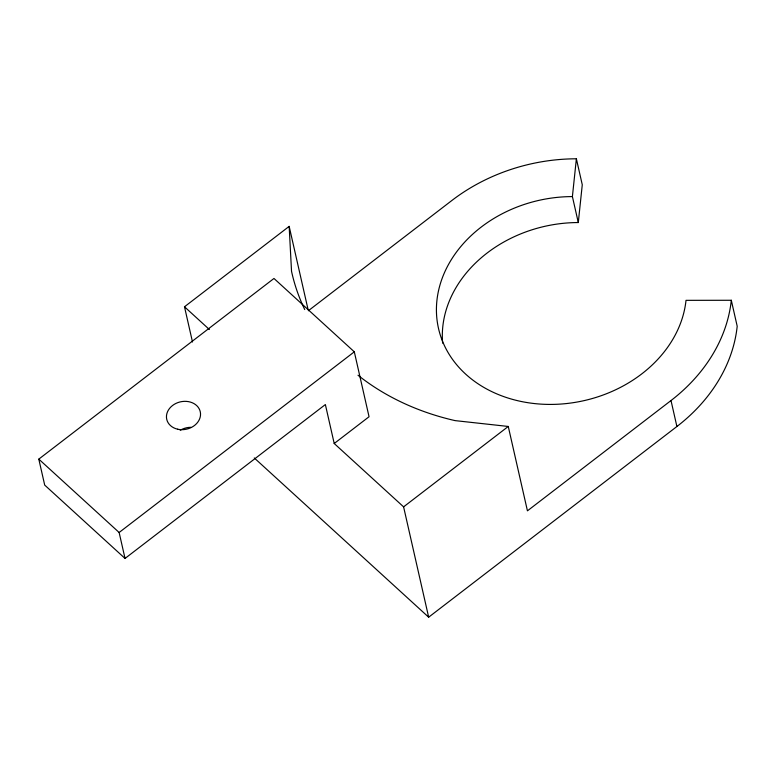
<?xml version="1.0" encoding="UTF-8"?>
<svg xmlns="http://www.w3.org/2000/svg" width="776" height="776" viewBox="0 0 776 776"><rect width="100%" height="100%" fill="white"/><g stroke="black" fill="none" stroke-linecap="round" stroke-linejoin="round"><path stroke-width="1.16" d="M442.64 343.137A126.081 102.645 -12.8 0 1 578.295 222.547L572.397 196.59L576.374 158.799A171.933 139.971 -12.8 0 0 451.904 200.47L308.334 310.749M578.295 222.547L582.272 184.756L576.374 158.799M192.496 341.993L184.494 306.782L289.167 226.379L308.072 309.585M334.214 443.503L325.367 404.558L125.033 558.448L44.698 485.087L38.8 459.13L273.976 278.468L354.312 351.829L369.056 416.741L334.214 443.503L403.598 506.864L428.662 617.201L676.905 426.509A171.933 139.971 -12.8 0 0 737.2 326.24L731.302 300.273L686.013 300.341A126.081 102.645 -12.8 0 1 550.514 404.422A126.081 102.645 -12.8 0 1 436.898 300.671A126.081 102.645 -12.8 0 1 572.397 196.59M125.033 558.448L119.135 532.491L354.312 351.829M403.598 506.864L508.261 426.46L527.438 510.831L671.007 400.542A171.933 139.971 -12.8 0 0 731.302 300.273M508.261 426.46L455.114 420.621A256.749 209.025 -12.8 0 1 358.008 375.235M184.494 306.782L209.404 329.528M254.276 457.956L428.662 617.201M38.8 459.13L119.135 532.491M671.007 400.542L676.905 426.509M289.167 226.379L291.524 271.231A256.749 209.025 -12.8 0 0 304.716 309.546M180.236 430.253A17.188 13.997 -12.8 0 1 190.877 427.304M177.655 429.206A17.188 13.997 -12.8 0 0 200.286 411.823A17.188 13.997 -12.8 0 0 172.534 405.509A17.188 13.997 -12.8 0 0 177.655 429.206"/></g></svg>
